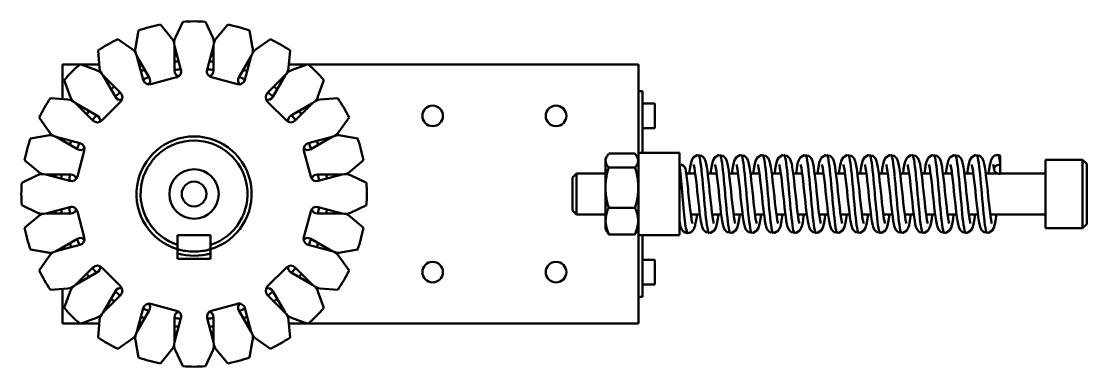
# Model space of a CAD drawing. Header units: millimetres. Extents: x 7841 to 11091, y 7078 to 9888.
# Drawn here: x 9051.1 to 9310, y 9798.3 to 9882.3 of the extents above; entities that cross this region are included whole.
import ezdxf

# ---------------------------------------------------------------- set-up
doc = ezdxf.new("R2010")
doc.units = ezdxf.units.MM
doc.layers.add('外形線', color=7, linetype='Continuous', lineweight=50)

msp = doc.modelspace()

# ---------------------------------------------------------------- linework, layer by layer
at = {"layer": '外形線'}
for p, q in [((9090.31, 9882.17), (9088.51, 9878.31)), ((9097.61, 9878.31), (9095.81, 9882.17)), ((9079.56, 9880.03), (9078.82, 9875.84)), ((9087.61, 9878.19), (9084.87, 9881.46)), ((9101.25, 9881.46), (9098.51, 9878.19)), ((9107.3, 9875.84), (9106.56, 9880.03)), ((9077.98, 9875.49), (9074.49, 9877.93)), ((9111.63, 9877.93), (9108.14, 9875.49)), ((9069.73, 9875.19), (9070.1, 9870.94)), ((9088.31, 9870.27), (9088.31, 9876.26)), ((9088.33, 9876.27), (9089.88, 9870.47)), ((9096.24, 9870.47), (9097.79, 9876.27)), ((9097.81, 9876.26), (9097.81, 9870.27)), ((9116.02, 9870.94), (9116.39, 9875.19)), ((9061.07, 9871.77), (9065.28, 9871.77)), ((9061.07, 9863.35), (9061.07, 9871.77)), ((9069.38, 9870.39), (9065.37, 9871.84)), ((9065.59, 9871.77), (9070.03, 9871.77)), ((9080.71, 9868.01), (9079.16, 9873.81)), ((9079.18, 9873.82), (9082.18, 9868.62)), ((9079.7, 9871.77), (9080.36, 9871.77)), ((9103.95, 9868.62), (9106.95, 9873.82)), ((9106.96, 9873.81), (9105.41, 9868.01)), ((9105.76, 9871.77), (9106.42, 9871.77)), ((9116.09, 9871.77), (9120.53, 9871.77)), ((9120.75, 9871.84), (9116.74, 9870.39)), ((9120.84, 9871.77), (9201.05, 9871.77)), ((9201.05, 9871.77), (9201.05, 9850.27)), ((9061.49, 9867.96), (9062.94, 9863.95)), ((9073.95, 9863.87), (9070.95, 9869.07)), ((9070.97, 9869.08), (9075.21, 9864.84)), ((9088.82, 9868.64), (9082.55, 9866.95)), ((9103.58, 9866.95), (9097.3, 9868.64)), ((9110.91, 9864.84), (9115.15, 9869.08)), ((9115.17, 9869.07), (9112.17, 9863.87)), ((9123.18, 9863.95), (9124.64, 9867.96)), ((9201.05, 9865.27), (9202.05, 9865.27)), ((9202.05, 9850.27), (9202.05, 9865.27)), ((9062.39, 9863.23), (9058.15, 9863.6)), ((9068.49, 9858.12), (9064.25, 9862.36)), ((9064.26, 9862.38), (9069.46, 9859.38)), ((9075.21, 9862.72), (9070.61, 9858.12)), ((9115.51, 9858.12), (9110.91, 9862.72)), ((9116.66, 9859.38), (9121.86, 9862.38)), ((9121.87, 9862.36), (9117.63, 9858.12)), ((9127.98, 9863.6), (9123.73, 9863.23)), ((9205.05, 9862.27), (9202.05, 9862.27)), ((9205.05, 9856.27), (9205.05, 9862.27)), ((9055.4, 9858.84), (9057.84, 9855.35)), ((9128.28, 9855.35), (9130.73, 9858.84)), ((9205.05, 9856.27), (9202.05, 9856.27)), ((9057.49, 9854.51), (9053.3, 9853.77)), ((9064.71, 9851.15), (9059.51, 9854.15)), ((9059.52, 9854.17), (9065.32, 9852.62)), ((9061.07, 9853.26), (9061.07, 9853.76)), ((9120.81, 9852.62), (9126.6, 9854.17)), ((9126.61, 9854.15), (9121.41, 9851.15)), ((9132.83, 9853.77), (9128.63, 9854.51)), ((9051.87, 9848.46), (9055.14, 9845.72)), ((9066.38, 9850.78), (9064.69, 9844.51)), ((9121.43, 9844.51), (9119.74, 9850.78)), ((9130.98, 9845.72), (9134.25, 9848.46)), ((9193.05, 9848.8), (9193.4, 9849.41)), ((9193.05, 9848.8), (9193.05, 9841.82)), ((9200.18, 9850.11), (9193.91, 9850.11)), ((9201.05, 9848.8), (9200.69, 9849.41)), ((9201.05, 9850.27), (9201.05, 9830.27)), ((9211.04, 9850.27), (9201.05, 9850.27)), ((9211.04, 9830.27), (9211.04, 9850.27)), ((9300.03, 9848.57), (9300.03, 9846.1)), ((9300.03, 9848.57), (9309.03, 9848.57)), ((9309.03, 9846.1), (9309.03, 9848.57)), ((9310.03, 9847.57), (9309.03, 9848.57)), ((9200.26, 9846.74), (9193.83, 9846.74)), ((9289.03, 9845.16), (9289.03, 9847.42)), ((9300.03, 9846.1), (9300.03, 9831.97)), ((9309.03, 9831.97), (9309.03, 9846.1)), ((9310.03, 9847.57), (9310.03, 9845.39)), ((9055.02, 9844.82), (9051.16, 9843.02)), ((9062.86, 9843.45), (9057.06, 9845)), ((9057.07, 9845.02), (9063.07, 9845.02)), ((9123.06, 9845.02), (9129.06, 9845.02)), ((9129.06, 9845), (9123.26, 9843.45)), ((9134.97, 9843.02), (9131.1, 9844.82)), ((9185.05, 9844.27), (9186.05, 9845.27)), ((9185.05, 9843.08), (9185.05, 9844.27)), ((9186.05, 9845.27), (9186.05, 9843.78)), ((9193.05, 9845.27), (9186.05, 9845.27)), ((9186.05, 9843.78), (9186.05, 9835.27)), ((9214.89, 9845.27), (9212.7, 9845.27)), ((9220.08, 9845.27), (9217.9, 9845.27)), ((9225.28, 9845.27), (9223.09, 9845.27)), ((9230.48, 9845.27), (9228.29, 9845.27)), ((9235.68, 9845.27), (9233.49, 9845.27)), ((9240.88, 9845.27), (9238.69, 9845.27)), ((9246.08, 9845.27), (9243.89, 9845.27)), ((9251.28, 9845.27), (9249.09, 9845.27)), ((9256.48, 9845.27), (9254.29, 9845.27)), ((9261.68, 9845.27), (9259.49, 9845.27)), ((9266.88, 9845.27), (9264.69, 9845.27)), ((9272.08, 9845.27), (9269.89, 9845.27)), ((9277.28, 9845.27), (9275.09, 9845.27)), ((9282.48, 9845.27), (9280.29, 9845.27)), ((9288.41, 9845.27), (9285.49, 9845.27)), ((9300.03, 9845.27), (9289.03, 9845.27)), ((9310.03, 9845.39), (9310.03, 9832.97)), ((9185.05, 9836.27), (9185.05, 9843.08)), ((9193.05, 9841.82), (9193.05, 9831.8)), ((9051.16, 9837.52), (9055.02, 9835.72)), ((9057.06, 9835.54), (9062.86, 9837.09)), ((9063.07, 9835.52), (9057.07, 9835.52)), ((9064.69, 9836.03), (9066.38, 9829.76)), ((9119.74, 9829.76), (9121.43, 9836.03)), ((9129.06, 9835.52), (9123.06, 9835.52)), ((9123.26, 9837.09), (9129.06, 9835.54)), ((9131.1, 9835.72), (9134.97, 9837.52)), ((9185.05, 9836.27), (9186.05, 9835.27)), ((9200.26, 9836.9), (9193.83, 9836.9)), ((9055.14, 9834.82), (9051.87, 9832.08)), ((9134.25, 9832.08), (9130.98, 9834.82)), ((9193.05, 9835.27), (9186.05, 9835.27)), ((9216, 9835.27), (9213.81, 9835.27)), ((9221.2, 9835.27), (9219.01, 9835.27)), ((9226.4, 9835.27), (9224.21, 9835.27)), ((9231.6, 9835.27), (9229.41, 9835.27)), ((9236.8, 9835.27), (9234.61, 9835.27)), ((9242, 9835.27), (9239.81, 9835.27)), ((9247.2, 9835.27), (9245.01, 9835.27)), ((9252.4, 9835.27), (9250.21, 9835.27)), ((9257.6, 9835.27), (9255.41, 9835.27)), ((9262.8, 9835.27), (9260.61, 9835.27)), ((9268, 9835.27), (9265.81, 9835.27)), ((9273.2, 9835.27), (9271.01, 9835.27)), ((9278.39, 9835.27), (9276.21, 9835.27)), ((9283.59, 9835.27), (9281.4, 9835.27)), ((9300.03, 9835.27), (9286.6, 9835.27)), ((9310.03, 9832.97), (9309.03, 9831.97)), ((9193.05, 9831.8), (9193.5, 9831.02)), ((9200.18, 9830.43), (9193.91, 9830.43)), ((9201.05, 9831.8), (9200.59, 9831.02)), ((9300.03, 9831.97), (9309.03, 9831.97)), ((9059.51, 9826.39), (9064.71, 9829.38)), ((9065.32, 9827.92), (9059.52, 9826.37)), ((9089.06, 9830.27), (9097.06, 9830.27)), ((9089.06, 9827.9), (9089.06, 9830.27)), ((9097.06, 9830.27), (9097.06, 9827.9)), ((9126.6, 9826.37), (9120.81, 9827.92)), ((9121.41, 9829.38), (9126.61, 9826.39)), ((9211.04, 9830.27), (9201.05, 9830.27)), ((9201.05, 9830.27), (9201.05, 9808.77)), ((9202.05, 9815.27), (9202.05, 9830.27)), ((9053.3, 9826.77), (9057.49, 9826.03)), ((9057.84, 9825.19), (9055.4, 9821.7)), ((9061.07, 9826.78), (9061.07, 9827.28)), ((9089.06, 9824.47), (9089.06, 9826.86)), ((9097.06, 9826.86), (9097.06, 9824.47)), ((9130.73, 9821.7), (9128.28, 9825.19)), ((9128.63, 9826.03), (9132.83, 9826.77)), ((9097.06, 9824.47), (9089.06, 9824.47)), ((9202.05, 9824.27), (9205.05, 9824.27)), ((9205.05, 9824.27), (9205.05, 9818.27)), ((9064.25, 9818.18), (9068.49, 9822.42)), ((9069.46, 9821.16), (9064.26, 9818.16)), ((9070.61, 9822.42), (9075.21, 9817.82)), ((9110.91, 9817.82), (9115.51, 9822.42)), ((9121.86, 9818.16), (9116.66, 9821.16)), ((9117.63, 9822.42), (9121.87, 9818.18)), ((9202.05, 9818.27), (9205.05, 9818.27)), ((9058.15, 9816.94), (9062.39, 9817.31)), ((9061.07, 9808.77), (9061.07, 9817.19)), ((9062.94, 9816.59), (9061.49, 9812.58)), ((9070.95, 9811.47), (9073.95, 9816.67)), ((9075.21, 9815.7), (9070.97, 9811.46)), ((9115.15, 9811.46), (9110.91, 9815.7)), ((9112.17, 9816.67), (9115.17, 9811.47)), ((9124.64, 9812.58), (9123.18, 9816.59)), ((9123.73, 9817.31), (9127.98, 9816.94)), ((9201.05, 9815.27), (9202.05, 9815.27)), ((9079.16, 9806.73), (9080.71, 9812.53)), ((9082.55, 9813.59), (9088.82, 9811.9)), ((9097.3, 9811.9), (9103.58, 9813.59)), ((9105.41, 9812.53), (9106.96, 9806.73)), ((9065.37, 9808.7), (9069.38, 9810.15)), ((9070.1, 9809.6), (9069.73, 9805.35)), ((9082.18, 9811.92), (9079.18, 9806.72)), ((9088.31, 9804.27), (9088.31, 9810.27)), ((9089.88, 9810.07), (9088.33, 9804.27)), ((9097.79, 9804.27), (9096.24, 9810.07)), ((9097.81, 9810.27), (9097.81, 9804.27)), ((9106.95, 9806.72), (9103.95, 9811.92)), ((9116.39, 9805.35), (9116.02, 9809.6)), ((9116.74, 9810.15), (9120.75, 9808.7)), ((9065.28, 9808.77), (9061.07, 9808.77)), ((9070.03, 9808.77), (9065.59, 9808.77)), ((9080.36, 9808.77), (9079.7, 9808.77)), ((9106.42, 9808.77), (9105.76, 9808.77)), ((9120.53, 9808.77), (9116.09, 9808.77)), ((9201.05, 9808.77), (9120.84, 9808.77)), ((9074.49, 9802.61), (9077.98, 9805.05)), ((9078.82, 9804.7), (9079.56, 9800.5)), ((9106.56, 9800.5), (9107.3, 9804.7)), ((9108.14, 9805.05), (9111.63, 9802.61)), ((9084.87, 9799.08), (9087.61, 9802.35)), ((9088.51, 9802.23), (9090.31, 9798.37)), ((9095.81, 9798.37), (9097.61, 9802.23)), ((9098.51, 9802.35), (9101.25, 9799.08))]:
    msp.add_line(p, q, dxfattribs=at)
for points in [[(9193.91, 9850.11), (9193.78, 9849.95), (9193.65, 9849.79), (9193.55, 9849.64), (9193.45, 9849.49), (9193.37, 9849.35), (9193.3, 9849.21), (9193.24, 9849.07), (9193.19, 9848.94), (9193.15, 9848.81), (9193.12, 9848.67), (9193.1, 9848.54), (9193.09, 9848.41), (9193.1, 9848.28), (9193.11, 9848.15), (9193.13, 9848.02), (9193.16, 9847.89), (9193.21, 9847.76), (9193.26, 9847.62), (9193.32, 9847.48), (9193.4, 9847.34), (9193.49, 9847.2), (9193.59, 9847.05), (9193.7, 9846.9), (9193.83, 9846.74)], [(9200.26, 9846.74), (9200.39, 9846.9), (9200.5, 9847.05), (9200.6, 9847.2), (9200.69, 9847.34), (9200.77, 9847.48), (9200.83, 9847.62), (9200.89, 9847.76), (9200.93, 9847.89), (9200.96, 9848.02), (9200.98, 9848.15), (9201, 9848.28), (9201, 9848.41), (9200.99, 9848.54), (9200.97, 9848.67), (9200.95, 9848.81), (9200.91, 9848.94), (9200.86, 9849.07), (9200.8, 9849.21), (9200.73, 9849.35), (9200.64, 9849.49), (9200.55, 9849.64), (9200.44, 9849.79), (9200.32, 9849.95), (9200.18, 9850.11)], [(9213.4, 9845.27), (9213.55, 9846.3), (9213.69, 9847.18), (9213.85, 9847.9), (9214.04, 9848.53), (9214.41, 9849.17), (9215.32, 9849.73), (9216.47, 9849.54), (9217.1, 9848.87), (9217.36, 9848.26), (9217.53, 9847.59), (9217.67, 9846.8), (9217.82, 9845.85), (9217.96, 9844.76), (9218.1, 9843.56), (9218.24, 9842.26), (9218.38, 9840.92), (9218.52, 9839.56), (9218.66, 9838.22), (9218.8, 9836.96), (9218.95, 9835.79), (9219.08, 9834.77), (9219.22, 9833.94), (9219.34, 9833.35), (9219.42, 9833.1)], [(9218.6, 9845.27), (9218.75, 9846.3), (9218.89, 9847.18), (9219.04, 9847.91), (9219.24, 9848.53), (9219.61, 9849.17), (9220.52, 9849.73), (9221.67, 9849.54), (9222.3, 9848.87), (9222.56, 9848.26), (9222.73, 9847.59), (9222.87, 9846.8), (9223.02, 9845.85), (9223.16, 9844.76), (9223.3, 9843.56), (9223.44, 9842.26), (9223.58, 9840.92), (9223.72, 9839.56), (9223.86, 9838.22), (9224, 9836.96), (9224.14, 9835.79), (9224.28, 9834.77), (9224.42, 9833.94), (9224.54, 9833.35), (9224.62, 9833.1)], [(9223.8, 9845.27), (9223.95, 9846.3), (9224.09, 9847.18), (9224.24, 9847.9), (9224.43, 9848.53), (9224.8, 9849.17), (9225.72, 9849.73), (9226.86, 9849.54), (9227.5, 9848.87), (9227.75, 9848.26), (9227.92, 9847.6), (9228.07, 9846.81), (9228.22, 9845.86), (9228.36, 9844.76), (9228.5, 9843.56), (9228.64, 9842.26), (9228.78, 9840.92), (9228.92, 9839.56), (9229.06, 9838.23), (9229.2, 9836.96), (9229.34, 9835.8), (9229.48, 9834.77), (9229.62, 9833.94), (9229.74, 9833.35), (9229.82, 9833.1)], [(9229, 9845.27), (9229.14, 9846.3), (9229.29, 9847.18), (9229.44, 9847.9), (9229.63, 9848.53), (9230, 9849.17), (9230.92, 9849.73), (9232.07, 9849.54), (9232.7, 9848.87), (9232.95, 9848.26), (9233.12, 9847.59), (9233.27, 9846.8), (9233.42, 9845.85), (9233.56, 9844.76), (9233.7, 9843.56), (9233.84, 9842.26), (9233.98, 9840.92), (9234.12, 9839.56), (9234.26, 9838.22), (9234.4, 9836.96), (9234.54, 9835.79), (9234.68, 9834.77), (9234.82, 9833.94), (9234.94, 9833.35), (9235.02, 9833.1)], [(9234.2, 9845.27), (9234.34, 9846.3), (9234.49, 9847.18), (9234.64, 9847.9), (9234.83, 9848.53), (9235.2, 9849.17), (9236.12, 9849.73), (9237.26, 9849.54), (9237.9, 9848.87), (9238.15, 9848.26), (9238.32, 9847.6), (9238.47, 9846.81), (9238.61, 9845.86), (9238.76, 9844.76), (9238.9, 9843.56), (9239.04, 9842.26), (9239.18, 9840.92), (9239.32, 9839.56), (9239.46, 9838.23), (9239.6, 9836.96), (9239.74, 9835.8), (9239.88, 9834.77), (9240.02, 9833.94), (9240.14, 9833.35), (9240.21, 9833.1)], [(9239.4, 9845.27), (9239.54, 9846.3), (9239.69, 9847.18), (9239.84, 9847.9), (9240.03, 9848.53), (9240.4, 9849.17), (9241.32, 9849.73), (9242.46, 9849.54), (9243.1, 9848.87), (9243.35, 9848.26), (9243.52, 9847.59), (9243.67, 9846.8), (9243.81, 9845.85), (9243.96, 9844.76), (9244.1, 9843.56), (9244.24, 9842.26), (9244.38, 9840.92), (9244.52, 9839.56), (9244.66, 9838.22), (9244.8, 9836.96), (9244.94, 9835.79), (9245.08, 9834.77), (9245.22, 9833.94), (9245.34, 9833.35), (9245.41, 9833.1)], [(9244.6, 9845.27), (9244.74, 9846.3), (9244.89, 9847.18), (9245.04, 9847.9), (9245.23, 9848.53), (9245.6, 9849.17), (9246.51, 9849.73), (9247.66, 9849.54), (9248.3, 9848.87), (9248.55, 9848.26), (9248.72, 9847.6), (9248.87, 9846.81), (9249.01, 9845.86), (9249.15, 9844.76), (9249.3, 9843.56), (9249.44, 9842.26), (9249.58, 9840.92), (9249.72, 9839.56), (9249.86, 9838.23), (9250, 9836.96), (9250.14, 9835.8), (9250.28, 9834.77), (9250.42, 9833.94), (9250.54, 9833.35), (9250.61, 9833.1)], [(9249.8, 9845.27), (9249.94, 9846.3), (9250.09, 9847.18), (9250.24, 9847.9), (9250.43, 9848.53), (9250.8, 9849.17), (9251.72, 9849.73), (9252.86, 9849.54), (9253.5, 9848.87), (9253.75, 9848.26), (9253.92, 9847.59), (9254.07, 9846.8), (9254.21, 9845.85), (9254.35, 9844.76), (9254.5, 9843.56), (9254.64, 9842.26), (9254.78, 9840.92), (9254.92, 9839.56), (9255.06, 9838.22), (9255.2, 9836.96), (9255.34, 9835.79), (9255.48, 9834.77), (9255.61, 9833.94), (9255.74, 9833.35), (9255.81, 9833.1)], [(9255, 9845.27), (9255.14, 9846.3), (9255.29, 9847.18), (9255.44, 9847.9), (9255.63, 9848.53), (9256, 9849.17), (9256.91, 9849.73), (9258.06, 9849.54), (9258.7, 9848.87), (9258.95, 9848.26), (9259.12, 9847.6), (9259.27, 9846.81), (9259.41, 9845.86), (9259.55, 9844.76), (9259.69, 9843.56), (9259.84, 9842.26), (9259.98, 9840.92), (9260.12, 9839.56), (9260.26, 9838.23), (9260.4, 9836.96), (9260.54, 9835.8), (9260.68, 9834.77), (9260.81, 9833.94), (9260.94, 9833.35), (9261.01, 9833.1)], [(9260.2, 9845.27), (9260.34, 9846.3), (9260.49, 9847.18), (9260.64, 9847.9), (9260.83, 9848.53), (9261.2, 9849.17), (9262.12, 9849.73), (9263.26, 9849.54), (9263.9, 9848.87), (9264.15, 9848.26), (9264.32, 9847.59), (9264.47, 9846.8), (9264.61, 9845.85), (9264.75, 9844.76), (9264.89, 9843.56), (9265.03, 9842.26), (9265.18, 9840.92), (9265.32, 9839.56), (9265.46, 9838.22), (9265.6, 9836.96), (9265.74, 9835.79), (9265.88, 9834.77), (9266.01, 9833.94), (9266.14, 9833.35), (9266.21, 9833.1)], [(9265.4, 9845.27), (9265.54, 9846.3), (9265.68, 9847.18), (9265.84, 9847.9), (9266.03, 9848.53), (9266.4, 9849.17), (9267.31, 9849.73), (9268.46, 9849.54), (9269.1, 9848.87), (9269.35, 9848.26), (9269.52, 9847.6), (9269.67, 9846.81), (9269.81, 9845.86), (9269.95, 9844.76), (9270.09, 9843.56), (9270.23, 9842.26), (9270.37, 9840.92), (9270.52, 9839.56), (9270.66, 9838.23), (9270.8, 9836.96), (9270.94, 9835.8), (9271.08, 9834.77), (9271.21, 9833.94), (9271.34, 9833.35), (9271.41, 9833.1)], [(9270.6, 9845.27), (9270.74, 9846.3), (9270.88, 9847.18), (9271.04, 9847.9), (9271.23, 9848.53), (9271.6, 9849.17), (9272.51, 9849.73), (9273.66, 9849.54), (9274.3, 9848.87), (9274.55, 9848.26), (9274.72, 9847.59), (9274.87, 9846.8), (9275.01, 9845.85), (9275.15, 9844.76), (9275.29, 9843.56), (9275.43, 9842.26), (9275.57, 9840.92), (9275.72, 9839.56), (9275.86, 9838.22), (9276, 9836.96), (9276.14, 9835.79), (9276.28, 9834.77), (9276.41, 9833.94), (9276.54, 9833.35), (9276.61, 9833.1)], [(9275.8, 9845.27), (9275.94, 9846.3), (9276.08, 9847.18), (9276.24, 9847.9), (9276.43, 9848.53), (9276.8, 9849.17), (9277.71, 9849.73), (9278.86, 9849.54), (9279.49, 9848.87), (9279.75, 9848.26), (9279.91, 9847.6), (9280.06, 9846.81), (9280.21, 9845.86), (9280.35, 9844.76), (9280.49, 9843.56), (9280.63, 9842.26), (9280.77, 9840.92), (9280.91, 9839.56), (9281.05, 9838.23), (9281.2, 9836.96), (9281.34, 9835.8), (9281.47, 9834.77), (9281.61, 9833.94), (9281.74, 9833.35), (9281.81, 9833.1)], [(9280.99, 9845.27), (9281.14, 9846.3), (9281.28, 9847.18), (9281.44, 9847.9), (9281.63, 9848.53), (9282, 9849.17), (9282.91, 9849.73), (9284.06, 9849.54), (9284.69, 9848.87), (9284.95, 9848.26), (9285.12, 9847.59), (9285.26, 9846.8), (9285.41, 9845.85), (9285.55, 9844.76), (9285.69, 9843.56), (9285.83, 9842.26), (9285.97, 9840.92), (9286.11, 9839.56), (9286.25, 9838.22), (9286.4, 9836.96), (9286.54, 9835.79), (9286.67, 9834.77), (9286.81, 9833.94), (9286.93, 9833.35), (9287.01, 9833.1)], [(9286.19, 9845.27), (9286.23, 9845.57), (9286.27, 9845.87), (9286.31, 9846.15), (9286.36, 9846.42), (9286.4, 9846.68), (9286.44, 9846.93), (9286.48, 9847.16), (9286.52, 9847.38), (9286.56, 9847.59), (9286.61, 9847.79), (9286.65, 9847.98), (9286.7, 9848.16), (9286.76, 9848.33), (9286.82, 9848.5), (9286.89, 9848.67), (9286.97, 9848.85), (9287.09, 9849.04), (9287.25, 9849.24), (9287.46, 9849.43), (9287.73, 9849.6), (9288.04, 9849.72), (9288.37, 9849.77), (9288.71, 9849.74), (9289.03, 9849.65)], [(9289.03, 9847.42), (9289.03, 9847.6), (9289.03, 9847.77), (9289.03, 9847.93), (9289.03, 9848.08), (9289.03, 9848.23), (9289.03, 9848.37), (9289.03, 9848.51), (9289.03, 9848.63), (9289.03, 9848.76), (9289.03, 9848.87), (9289.03, 9848.98), (9289.03, 9849.07), (9289.03, 9849.17), (9289.03, 9849.25), (9289.03, 9849.32), (9289.03, 9849.39), (9289.03, 9849.45), (9289.03, 9849.51), (9289.03, 9849.55), (9289.03, 9849.59), (9289.03, 9849.62), (9289.03, 9849.64), (9289.03, 9849.65), (9289.03, 9849.65)], [(9193.83, 9846.74), (9193.76, 9846.5), (9193.7, 9846.27), (9193.64, 9846.05), (9193.58, 9845.82), (9193.53, 9845.6), (9193.47, 9845.39), (9193.43, 9845.17), (9193.38, 9844.96), (9193.34, 9844.75), (9193.3, 9844.55), (9193.27, 9844.34), (9193.23, 9844.14), (9193.2, 9843.94), (9193.18, 9843.74), (9193.15, 9843.55), (9193.13, 9843.35), (9193.11, 9843.16), (9193.09, 9842.97), (9193.08, 9842.77), (9193.07, 9842.58), (9193.06, 9842.39), (9193.05, 9842.2), (9193.05, 9842.01), (9193.05, 9841.82)], [(9201.05, 9841.82), (9201.04, 9842.01), (9201.04, 9842.2), (9201.03, 9842.39), (9201.03, 9842.58), (9201.01, 9842.77), (9201, 9842.97), (9200.98, 9843.16), (9200.96, 9843.35), (9200.94, 9843.55), (9200.92, 9843.74), (9200.89, 9843.94), (9200.86, 9844.14), (9200.83, 9844.34), (9200.79, 9844.55), (9200.75, 9844.75), (9200.71, 9844.96), (9200.67, 9845.17), (9200.62, 9845.39), (9200.57, 9845.6), (9200.51, 9845.82), (9200.46, 9846.05), (9200.39, 9846.27), (9200.33, 9846.5), (9200.26, 9846.74)], [(9212.53, 9846.42), (9212.61, 9845.91), (9212.68, 9845.36), (9212.76, 9844.77), (9212.83, 9844.16), (9212.91, 9843.51), (9212.98, 9842.84), (9213.05, 9842.15), (9213.13, 9841.45), (9213.2, 9840.74), (9213.28, 9840.02), (9213.35, 9839.31), (9213.42, 9838.61), (9213.5, 9837.92), (9213.57, 9837.26), (9213.64, 9836.62), (9213.72, 9836.01), (9213.79, 9835.44), (9213.86, 9834.91), (9213.94, 9834.44), (9214.01, 9834.01), (9214.08, 9833.65), (9214.14, 9833.37), (9214.19, 9833.17), (9214.22, 9833.1)], [(9220.5, 9835.27), (9220.35, 9834.24), (9220.21, 9833.36), (9220.06, 9832.64), (9219.86, 9832.01), (9219.49, 9831.37), (9218.58, 9830.81), (9217.43, 9831), (9216.8, 9831.67), (9216.54, 9832.28), (9216.38, 9832.94), (9216.23, 9833.74), (9216.08, 9834.68), (9215.94, 9835.77), (9215.8, 9836.98), (9215.66, 9838.27), (9215.52, 9839.62), (9215.38, 9840.98), (9215.24, 9842.31), (9215.09, 9843.58), (9214.95, 9844.74), (9214.82, 9845.76), (9214.68, 9846.6), (9214.55, 9847.19), (9214.48, 9847.44)], [(9225.69, 9835.27), (9225.55, 9834.24), (9225.41, 9833.36), (9225.25, 9832.64), (9225.06, 9832.01), (9224.69, 9831.37), (9223.78, 9830.81), (9222.63, 9831), (9221.99, 9831.67), (9221.74, 9832.28), (9221.58, 9832.94), (9221.43, 9833.74), (9221.28, 9834.68), (9221.14, 9835.77), (9221, 9836.98), (9220.86, 9838.27), (9220.72, 9839.62), (9220.58, 9840.98), (9220.44, 9842.31), (9220.29, 9843.58), (9220.15, 9844.74), (9220.01, 9845.76), (9219.88, 9846.6), (9219.75, 9847.19), (9219.68, 9847.44)], [(9230.89, 9835.27), (9230.75, 9834.24), (9230.61, 9833.36), (9230.45, 9832.64), (9230.26, 9832.01), (9229.89, 9831.37), (9228.98, 9830.81), (9227.83, 9831), (9227.19, 9831.67), (9226.94, 9832.28), (9226.77, 9832.94), (9226.62, 9833.74), (9226.48, 9834.68), (9226.34, 9835.77), (9226.2, 9836.98), (9226.06, 9838.27), (9225.92, 9839.62), (9225.77, 9840.98), (9225.63, 9842.31), (9225.49, 9843.58), (9225.35, 9844.74), (9225.21, 9845.76), (9225.08, 9846.6), (9224.95, 9847.19), (9224.88, 9847.44)], [(9236.09, 9835.27), (9235.95, 9834.24), (9235.8, 9833.36), (9235.65, 9832.64), (9235.46, 9832.01), (9235.09, 9831.37), (9234.18, 9830.81), (9233.03, 9831), (9232.39, 9831.67), (9232.14, 9832.28), (9231.97, 9832.94), (9231.82, 9833.74), (9231.68, 9834.68), (9231.54, 9835.77), (9231.4, 9836.98), (9231.26, 9838.27), (9231.12, 9839.62), (9230.97, 9840.98), (9230.83, 9842.31), (9230.69, 9843.58), (9230.55, 9844.74), (9230.41, 9845.76), (9230.28, 9846.6), (9230.15, 9847.19), (9230.08, 9847.44)], [(9241.29, 9835.27), (9241.15, 9834.24), (9241, 9833.36), (9240.85, 9832.64), (9240.66, 9832.01), (9240.29, 9831.37), (9239.38, 9830.81), (9238.23, 9831), (9237.59, 9831.67), (9237.34, 9832.28), (9237.17, 9832.94), (9237.02, 9833.74), (9236.88, 9834.68), (9236.74, 9835.77), (9236.6, 9836.98), (9236.46, 9838.27), (9236.31, 9839.62), (9236.17, 9840.98), (9236.03, 9842.31), (9235.89, 9843.58), (9235.75, 9844.74), (9235.61, 9845.76), (9235.48, 9846.6), (9235.35, 9847.19), (9235.28, 9847.44)], [(9246.49, 9835.27), (9246.35, 9834.24), (9246.2, 9833.36), (9246.05, 9832.64), (9245.86, 9832.01), (9245.49, 9831.37), (9244.57, 9830.81), (9243.43, 9831), (9242.79, 9831.67), (9242.54, 9832.28), (9242.37, 9832.94), (9242.22, 9833.74), (9242.08, 9834.68), (9241.94, 9835.77), (9241.8, 9836.98), (9241.65, 9838.27), (9241.51, 9839.62), (9241.37, 9840.98), (9241.23, 9842.31), (9241.09, 9843.58), (9240.95, 9844.74), (9240.81, 9845.76), (9240.68, 9846.6), (9240.55, 9847.19), (9240.48, 9847.44)], [(9251.69, 9835.27), (9251.55, 9834.24), (9251.4, 9833.36), (9251.25, 9832.64), (9251.06, 9832.01), (9250.69, 9831.37), (9249.77, 9830.81), (9248.63, 9831), (9247.99, 9831.67), (9247.74, 9832.28), (9247.57, 9832.94), (9247.42, 9833.74), (9247.28, 9834.68), (9247.14, 9835.77), (9246.99, 9836.98), (9246.85, 9838.27), (9246.71, 9839.62), (9246.57, 9840.98), (9246.43, 9842.31), (9246.29, 9843.58), (9246.15, 9844.74), (9246.01, 9845.76), (9245.88, 9846.6), (9245.75, 9847.19), (9245.68, 9847.44)], [(9256.89, 9835.27), (9256.75, 9834.24), (9256.6, 9833.36), (9256.45, 9832.64), (9256.26, 9832.01), (9255.89, 9831.37), (9254.97, 9830.81), (9253.83, 9831), (9253.19, 9831.67), (9252.94, 9832.28), (9252.77, 9832.94), (9252.62, 9833.74), (9252.48, 9834.68), (9252.34, 9835.77), (9252.19, 9836.98), (9252.05, 9838.27), (9251.91, 9839.62), (9251.77, 9840.98), (9251.63, 9842.31), (9251.49, 9843.58), (9251.35, 9844.74), (9251.21, 9845.76), (9251.07, 9846.6), (9250.95, 9847.19), (9250.88, 9847.44)], [(9262.09, 9835.27), (9261.95, 9834.24), (9261.8, 9833.36), (9261.65, 9832.64), (9261.46, 9832.01), (9261.09, 9831.37), (9260.17, 9830.81), (9259.03, 9831), (9258.39, 9831.67), (9258.14, 9832.28), (9257.97, 9832.94), (9257.82, 9833.74), (9257.68, 9834.68), (9257.53, 9835.77), (9257.39, 9836.98), (9257.25, 9838.27), (9257.11, 9839.62), (9256.97, 9840.98), (9256.83, 9842.31), (9256.69, 9843.58), (9256.55, 9844.74), (9256.41, 9845.76), (9256.27, 9846.6), (9256.15, 9847.19), (9256.08, 9847.44)], [(9267.29, 9835.27), (9267.15, 9834.24), (9267, 9833.36), (9266.85, 9832.64), (9266.66, 9832.01), (9266.29, 9831.37), (9265.37, 9830.81), (9264.23, 9831), (9263.59, 9831.67), (9263.34, 9832.28), (9263.17, 9832.94), (9263.02, 9833.74), (9262.88, 9834.68), (9262.73, 9835.77), (9262.59, 9836.98), (9262.45, 9838.27), (9262.31, 9839.62), (9262.17, 9840.98), (9262.03, 9842.31), (9261.89, 9843.58), (9261.75, 9844.74), (9261.61, 9845.76), (9261.47, 9846.6), (9261.35, 9847.19), (9261.28, 9847.44)], [(9272.49, 9835.27), (9272.35, 9834.24), (9272.2, 9833.36), (9272.05, 9832.64), (9271.85, 9832.01), (9271.49, 9831.37), (9270.57, 9830.81), (9269.43, 9831), (9268.79, 9831.67), (9268.54, 9832.28), (9268.37, 9832.94), (9268.22, 9833.74), (9268.08, 9834.68), (9267.93, 9835.77), (9267.79, 9836.98), (9267.65, 9838.27), (9267.51, 9839.62), (9267.37, 9840.98), (9267.23, 9842.31), (9267.09, 9843.58), (9266.95, 9844.74), (9266.81, 9845.76), (9266.67, 9846.6), (9266.55, 9847.19), (9266.47, 9847.44)], [(9277.69, 9835.27), (9277.54, 9834.24), (9277.4, 9833.36), (9277.25, 9832.64), (9277.05, 9832.01), (9276.69, 9831.37), (9275.77, 9830.81), (9274.62, 9831), (9273.99, 9831.67), (9273.73, 9832.28), (9273.57, 9832.94), (9273.42, 9833.74), (9273.27, 9834.68), (9273.13, 9835.77), (9272.99, 9836.98), (9272.85, 9838.27), (9272.71, 9839.62), (9272.57, 9840.98), (9272.43, 9842.31), (9272.29, 9843.58), (9272.15, 9844.74), (9272.01, 9845.76), (9271.87, 9846.6), (9271.75, 9847.19), (9271.67, 9847.44)], [(9282.89, 9835.27), (9282.74, 9834.24), (9282.6, 9833.36), (9282.45, 9832.64), (9282.25, 9832.01), (9281.89, 9831.37), (9280.97, 9830.81), (9279.82, 9831), (9279.19, 9831.67), (9278.93, 9832.28), (9278.77, 9832.94), (9278.62, 9833.74), (9278.47, 9834.68), (9278.33, 9835.77), (9278.19, 9836.98), (9278.05, 9838.27), (9277.91, 9839.62), (9277.77, 9840.98), (9277.63, 9842.31), (9277.49, 9843.58), (9277.35, 9844.74), (9277.21, 9845.76), (9277.07, 9846.6), (9276.95, 9847.19), (9276.87, 9847.44)], [(9288.09, 9835.27), (9287.94, 9834.24), (9287.8, 9833.36), (9287.64, 9832.63), (9287.45, 9832.01), (9287.09, 9831.37), (9286.17, 9830.81), (9285.02, 9831), (9284.39, 9831.67), (9284.13, 9832.28), (9283.97, 9832.94), (9283.82, 9833.73), (9283.67, 9834.68), (9283.53, 9835.77), (9283.39, 9836.98), (9283.25, 9838.27), (9283.11, 9839.62), (9282.97, 9840.98), (9282.83, 9842.31), (9282.69, 9843.58), (9282.55, 9844.74), (9282.41, 9845.76), (9282.27, 9846.6), (9282.15, 9847.19), (9282.07, 9847.44)], [(9287.54, 9846.16), (9287.53, 9846.25), (9287.52, 9846.33), (9287.5, 9846.42), (9287.49, 9846.5), (9287.47, 9846.58), (9287.46, 9846.66), (9287.44, 9846.73), (9287.43, 9846.8), (9287.42, 9846.87), (9287.4, 9846.94), (9287.39, 9847), (9287.38, 9847.06), (9287.36, 9847.11), (9287.35, 9847.16), (9287.34, 9847.21), (9287.33, 9847.25), (9287.32, 9847.29), (9287.31, 9847.33), (9287.3, 9847.36), (9287.29, 9847.39), (9287.28, 9847.41), (9287.28, 9847.43), (9287.27, 9847.44), (9287.27, 9847.44)], [(9193.05, 9841.82), (9193.05, 9841.63), (9193.05, 9841.44), (9193.06, 9841.25), (9193.07, 9841.06), (9193.08, 9840.87), (9193.09, 9840.68), (9193.11, 9840.48), (9193.13, 9840.29), (9193.15, 9840.1), (9193.18, 9839.9), (9193.2, 9839.7), (9193.23, 9839.5), (9193.27, 9839.3), (9193.3, 9839.1), (9193.34, 9838.89), (9193.38, 9838.68), (9193.43, 9838.47), (9193.47, 9838.26), (9193.53, 9838.04), (9193.58, 9837.82), (9193.64, 9837.6), (9193.7, 9837.37), (9193.76, 9837.14), (9193.83, 9836.9)], [(9200.26, 9836.9), (9200.33, 9837.14), (9200.39, 9837.37), (9200.46, 9837.6), (9200.51, 9837.82), (9200.57, 9838.04), (9200.62, 9838.26), (9200.67, 9838.47), (9200.71, 9838.68), (9200.75, 9838.89), (9200.79, 9839.1), (9200.83, 9839.3), (9200.86, 9839.5), (9200.89, 9839.7), (9200.92, 9839.9), (9200.94, 9840.1), (9200.96, 9840.29), (9200.98, 9840.48), (9201, 9840.68), (9201.01, 9840.87), (9201.03, 9841.06), (9201.03, 9841.25), (9201.04, 9841.44), (9201.04, 9841.63), (9201.05, 9841.82)], [(9193.83, 9836.9), (9193.7, 9836.6), (9193.59, 9836.31), (9193.49, 9836.02), (9193.4, 9835.74), (9193.32, 9835.47), (9193.26, 9835.21), (9193.21, 9834.95), (9193.16, 9834.69), (9193.13, 9834.44), (9193.11, 9834.19), (9193.1, 9833.94), (9193.09, 9833.69), (9193.1, 9833.44), (9193.12, 9833.18), (9193.15, 9832.93), (9193.19, 9832.68), (9193.24, 9832.42), (9193.3, 9832.15), (9193.37, 9831.89), (9193.45, 9831.61), (9193.55, 9831.33), (9193.65, 9831.04), (9193.78, 9830.74), (9193.91, 9830.43)], [(9200.18, 9830.43), (9200.32, 9830.74), (9200.44, 9831.04), (9200.55, 9831.33), (9200.64, 9831.61), (9200.73, 9831.89), (9200.8, 9832.15), (9200.86, 9832.42), (9200.91, 9832.68), (9200.95, 9832.93), (9200.97, 9833.18), (9200.99, 9833.44), (9201, 9833.69), (9201, 9833.94), (9200.98, 9834.19), (9200.96, 9834.44), (9200.93, 9834.69), (9200.89, 9834.95), (9200.83, 9835.21), (9200.77, 9835.47), (9200.69, 9835.74), (9200.6, 9836.02), (9200.5, 9836.31), (9200.39, 9836.6), (9200.26, 9836.9)], [(9215.3, 9835.27), (9215.23, 9834.79), (9215.17, 9834.33), (9215.1, 9833.91), (9215.04, 9833.51), (9214.97, 9833.16), (9214.9, 9832.83), (9214.83, 9832.52), (9214.74, 9832.24), (9214.64, 9831.96), (9214.51, 9831.68), (9214.3, 9831.38), (9213.97, 9831.06), (9213.5, 9830.84), (9212.96, 9830.77), (9212.44, 9830.9), (9212.01, 9831.16), (9211.72, 9831.48), (9211.54, 9831.77), (9211.42, 9832.05), (9211.33, 9832.33), (9211.25, 9832.61), (9211.18, 9832.92), (9211.11, 9833.26), (9211.04, 9833.63)], [(9193.91, 9830.43), (9193.89, 9830.46), (9193.87, 9830.48), (9193.85, 9830.51), (9193.83, 9830.54), (9193.81, 9830.56), (9193.79, 9830.59), (9193.77, 9830.61), (9193.75, 9830.64), (9193.73, 9830.66), (9193.72, 9830.68), (9193.7, 9830.71), (9193.68, 9830.73), (9193.66, 9830.76), (9193.65, 9830.78), (9193.63, 9830.81), (9193.62, 9830.83), (9193.6, 9830.85), (9193.58, 9830.88), (9193.57, 9830.9), (9193.55, 9830.92), (9193.54, 9830.95), (9193.53, 9830.97), (9193.51, 9830.99), (9193.5, 9831.02)], [(9200.59, 9831.02), (9200.58, 9830.99), (9200.57, 9830.97), (9200.55, 9830.95), (9200.54, 9830.92), (9200.52, 9830.9), (9200.51, 9830.88), (9200.49, 9830.85), (9200.48, 9830.83), (9200.46, 9830.81), (9200.45, 9830.78), (9200.43, 9830.76), (9200.41, 9830.73), (9200.39, 9830.71), (9200.38, 9830.68), (9200.36, 9830.66), (9200.34, 9830.64), (9200.32, 9830.61), (9200.3, 9830.59), (9200.28, 9830.56), (9200.26, 9830.54), (9200.24, 9830.51), (9200.22, 9830.48), (9200.2, 9830.46), (9200.18, 9830.43)], [(9089.06, 9826.86), (9089.06, 9826.9), (9089.06, 9826.94), (9089.06, 9826.99), (9089.06, 9827.03), (9089.06, 9827.08), (9089.06, 9827.12), (9089.06, 9827.17), (9089.06, 9827.21), (9089.06, 9827.25), (9089.06, 9827.3), (9089.06, 9827.34), (9089.06, 9827.39), (9089.06, 9827.43), (9089.06, 9827.47), (9089.06, 9827.52), (9089.06, 9827.56), (9089.06, 9827.6), (9089.06, 9827.65), (9089.06, 9827.69), (9089.06, 9827.73), (9089.06, 9827.77), (9089.06, 9827.82), (9089.06, 9827.86), (9089.06, 9827.9)], [(9097.06, 9827.9), (9097.06, 9827.86), (9097.06, 9827.82), (9097.06, 9827.77), (9097.06, 9827.73), (9097.06, 9827.69), (9097.06, 9827.65), (9097.06, 9827.6), (9097.06, 9827.56), (9097.06, 9827.52), (9097.06, 9827.47), (9097.06, 9827.43), (9097.06, 9827.39), (9097.06, 9827.34), (9097.06, 9827.3), (9097.06, 9827.25), (9097.06, 9827.21), (9097.06, 9827.17), (9097.06, 9827.12), (9097.06, 9827.08), (9097.06, 9827.03), (9097.06, 9826.99), (9097.06, 9826.94), (9097.06, 9826.9), (9097.06, 9826.86)], [(9089.06, 9826.86), (9089.1, 9826.84), (9089.2, 9826.82), (9089.37, 9826.77), (9089.6, 9826.71), (9089.9, 9826.63), (9090.23, 9826.56), (9090.62, 9826.49), (9091.05, 9826.42), (9091.53, 9826.36), (9092.03, 9826.31), (9092.55, 9826.28), (9093.06, 9826.27), (9093.57, 9826.28), (9094.09, 9826.31), (9094.6, 9826.36), (9095.07, 9826.42), (9095.51, 9826.49), (9095.89, 9826.56), (9096.23, 9826.63), (9096.52, 9826.71), (9096.75, 9826.77), (9096.92, 9826.82), (9097.03, 9826.84), (9097.06, 9826.86)]]:
    msp.add_lwpolyline(points, dxfattribs=at)
for points in [[(9218.25, 9830.77), (9218.14, 9830.85), (9218.03, 9831.1), (9217.92, 9831.5), (9217.82, 9832.04), (9217.71, 9832.73), (9217.6, 9833.56), (9217.49, 9834.49), (9217.38, 9835.52), (9217.27, 9836.63), (9217.17, 9837.81), (9217.06, 9839.03), (9216.95, 9840.27), (9216.84, 9841.51), (9216.73, 9842.73), (9216.62, 9843.9), (9216.52, 9845.02), (9216.41, 9846.05), (9216.3, 9846.98), (9216.19, 9847.8), (9216.08, 9848.49), (9215.97, 9849.04), (9215.87, 9849.44), (9215.76, 9849.68), (9215.65, 9849.77)], [(9223.45, 9830.77), (9223.34, 9830.85), (9223.23, 9831.1), (9223.12, 9831.5), (9223.02, 9832.05), (9222.91, 9832.73), (9222.8, 9833.55), (9222.69, 9834.49), (9222.58, 9835.52), (9222.47, 9836.64), (9222.37, 9837.81), (9222.26, 9839.03), (9222.15, 9840.27), (9222.04, 9841.51), (9221.93, 9842.73), (9221.82, 9843.9), (9221.72, 9845.02), (9221.61, 9846.05), (9221.5, 9846.99), (9221.39, 9847.8), (9221.28, 9848.49), (9221.17, 9849.04), (9221.07, 9849.44), (9220.96, 9849.69), (9220.85, 9849.77)], [(9228.65, 9830.77), (9228.54, 9830.85), (9228.43, 9831.1), (9228.32, 9831.49), (9228.21, 9832.05), (9228.11, 9832.74), (9228, 9833.55), (9227.89, 9834.49), (9227.78, 9835.52), (9227.67, 9836.64), (9227.56, 9837.81), (9227.46, 9839.03), (9227.35, 9840.27), (9227.24, 9841.51), (9227.13, 9842.73), (9227.02, 9843.9), (9226.91, 9845.02), (9226.81, 9846.05), (9226.7, 9846.98), (9226.59, 9847.8), (9226.48, 9848.49), (9226.37, 9849.04), (9226.26, 9849.44), (9226.16, 9849.69), (9226.05, 9849.77)], [(9233.85, 9830.77), (9233.74, 9830.85), (9233.63, 9831.1), (9233.52, 9831.5), (9233.41, 9832.04), (9233.31, 9832.74), (9233.2, 9833.56), (9233.09, 9834.49), (9232.98, 9835.52), (9232.87, 9836.63), (9232.76, 9837.81), (9232.66, 9839.03), (9232.55, 9840.27), (9232.44, 9841.51), (9232.33, 9842.73), (9232.22, 9843.9), (9232.11, 9845.02), (9232.01, 9846.05), (9231.9, 9846.98), (9231.79, 9847.8), (9231.68, 9848.49), (9231.57, 9849.04), (9231.46, 9849.44), (9231.36, 9849.68), (9231.25, 9849.77)], [(9239.05, 9830.77), (9238.94, 9830.85), (9238.83, 9831.1), (9238.72, 9831.5), (9238.61, 9832.05), (9238.5, 9832.73), (9238.4, 9833.55), (9238.29, 9834.49), (9238.18, 9835.52), (9238.07, 9836.64), (9237.96, 9837.81), (9237.86, 9839.03), (9237.75, 9840.27), (9237.64, 9841.51), (9237.53, 9842.73), (9237.42, 9843.9), (9237.31, 9845.02), (9237.21, 9846.05), (9237.1, 9846.99), (9236.99, 9847.8), (9236.88, 9848.49), (9236.77, 9849.04), (9236.66, 9849.44), (9236.56, 9849.69), (9236.45, 9849.77)], [(9244.25, 9830.77), (9244.14, 9830.85), (9244.03, 9831.1), (9243.92, 9831.5), (9243.81, 9832.05), (9243.7, 9832.74), (9243.6, 9833.55), (9243.49, 9834.49), (9243.38, 9835.52), (9243.27, 9836.64), (9243.16, 9837.81), (9243.05, 9839.03), (9242.95, 9840.27), (9242.84, 9841.51), (9242.73, 9842.73), (9242.62, 9843.9), (9242.51, 9845.02), (9242.4, 9846.05), (9242.3, 9846.98), (9242.19, 9847.81), (9242.08, 9848.49), (9241.97, 9849.04), (9241.86, 9849.44), (9241.75, 9849.69), (9241.65, 9849.77)], [(9249.45, 9830.77), (9249.34, 9830.85), (9249.23, 9831.1), (9249.12, 9831.5), (9249.01, 9832.04), (9248.9, 9832.74), (9248.8, 9833.56), (9248.69, 9834.49), (9248.58, 9835.52), (9248.47, 9836.63), (9248.36, 9837.81), (9248.25, 9839.03), (9248.15, 9840.27), (9248.04, 9841.51), (9247.93, 9842.73), (9247.82, 9843.9), (9247.71, 9845.02), (9247.6, 9846.05), (9247.5, 9846.98), (9247.39, 9847.8), (9247.28, 9848.5), (9247.17, 9849.04), (9247.06, 9849.44), (9246.95, 9849.68), (9246.85, 9849.77)], [(9254.64, 9830.77), (9254.54, 9830.85), (9254.43, 9831.1), (9254.32, 9831.5), (9254.21, 9832.05), (9254.1, 9832.73), (9253.99, 9833.55), (9253.89, 9834.49), (9253.78, 9835.52), (9253.67, 9836.63), (9253.56, 9837.81), (9253.45, 9839.03), (9253.34, 9840.27), (9253.24, 9841.51), (9253.13, 9842.73), (9253.02, 9843.9), (9252.91, 9845.02), (9252.8, 9846.05), (9252.69, 9846.99), (9252.59, 9847.8), (9252.48, 9848.49), (9252.37, 9849.04), (9252.26, 9849.44), (9252.15, 9849.69), (9252.04, 9849.77)], [(9259.84, 9830.77), (9259.74, 9830.85), (9259.63, 9831.1), (9259.52, 9831.5), (9259.41, 9832.05), (9259.3, 9832.74), (9259.19, 9833.55), (9259.09, 9834.49), (9258.98, 9835.52), (9258.87, 9836.64), (9258.76, 9837.81), (9258.65, 9839.03), (9258.54, 9840.27), (9258.44, 9841.51), (9258.33, 9842.73), (9258.22, 9843.9), (9258.11, 9845.02), (9258, 9846.05), (9257.89, 9846.99), (9257.79, 9847.81), (9257.68, 9848.49), (9257.57, 9849.04), (9257.46, 9849.44), (9257.35, 9849.69), (9257.24, 9849.77)], [(9265.04, 9830.77), (9264.93, 9830.86), (9264.83, 9831.1), (9264.72, 9831.49), (9264.61, 9832.04), (9264.5, 9832.74), (9264.39, 9833.56), (9264.28, 9834.49), (9264.18, 9835.52), (9264.07, 9836.64), (9263.96, 9837.81), (9263.85, 9839.03), (9263.74, 9840.27), (9263.63, 9841.51), (9263.53, 9842.73), (9263.42, 9843.9), (9263.31, 9845.02), (9263.2, 9846.05), (9263.09, 9846.98), (9262.98, 9847.8), (9262.88, 9848.5), (9262.77, 9849.04), (9262.66, 9849.44), (9262.55, 9849.68), (9262.44, 9849.77)], [(9270.24, 9830.77), (9270.13, 9830.85), (9270.03, 9831.1), (9269.92, 9831.5), (9269.81, 9832.04), (9269.7, 9832.73), (9269.59, 9833.55), (9269.48, 9834.49), (9269.38, 9835.52), (9269.27, 9836.63), (9269.16, 9837.81), (9269.05, 9839.03), (9268.94, 9840.27), (9268.83, 9841.51), (9268.73, 9842.73), (9268.62, 9843.9), (9268.51, 9845.02), (9268.4, 9846.05), (9268.29, 9846.99), (9268.18, 9847.8), (9268.08, 9848.49), (9267.97, 9849.04), (9267.86, 9849.44), (9267.75, 9849.68), (9267.64, 9849.77)], [(9275.44, 9830.77), (9275.33, 9830.85), (9275.22, 9831.1), (9275.12, 9831.5), (9275.01, 9832.05), (9274.9, 9832.74), (9274.79, 9833.55), (9274.68, 9834.49), (9274.57, 9835.52), (9274.47, 9836.64), (9274.36, 9837.81), (9274.25, 9839.03), (9274.14, 9840.27), (9274.03, 9841.51), (9273.93, 9842.73), (9273.82, 9843.9), (9273.71, 9845.02), (9273.6, 9846.05), (9273.49, 9846.99), (9273.38, 9847.8), (9273.28, 9848.49), (9273.17, 9849.04), (9273.06, 9849.44), (9272.95, 9849.69), (9272.84, 9849.77)], [(9280.64, 9830.77), (9280.53, 9830.86), (9280.42, 9831.1), (9280.32, 9831.49), (9280.21, 9832.04), (9280.1, 9832.74), (9279.99, 9833.56), (9279.88, 9834.49), (9279.77, 9835.52), (9279.67, 9836.64), (9279.56, 9837.81), (9279.45, 9839.03), (9279.34, 9840.27), (9279.23, 9841.51), (9279.12, 9842.73), (9279.02, 9843.9), (9278.91, 9845.02), (9278.8, 9846.05), (9278.69, 9846.98), (9278.58, 9847.8), (9278.47, 9848.5), (9278.37, 9849.04), (9278.26, 9849.44), (9278.15, 9849.68), (9278.04, 9849.77)], [(9285.84, 9830.77), (9285.73, 9830.85), (9285.62, 9831.1), (9285.52, 9831.5), (9285.41, 9832.04), (9285.3, 9832.73), (9285.19, 9833.55), (9285.08, 9834.49), (9284.97, 9835.52), (9284.87, 9836.63), (9284.76, 9837.81), (9284.65, 9839.03), (9284.54, 9840.27), (9284.43, 9841.51), (9284.32, 9842.73), (9284.22, 9843.9), (9284.11, 9845.02), (9284, 9846.05), (9283.89, 9846.98), (9283.78, 9847.8), (9283.67, 9848.49), (9283.57, 9849.04), (9283.46, 9849.44), (9283.35, 9849.68), (9283.24, 9849.77)], [(9289.03, 9847.42), (9289.01, 9847.61), (9288.98, 9847.78), (9288.96, 9847.95), (9288.93, 9848.12), (9288.91, 9848.27), (9288.89, 9848.42), (9288.86, 9848.56), (9288.84, 9848.7), (9288.81, 9848.83), (9288.79, 9848.95), (9288.76, 9849.06), (9288.74, 9849.16), (9288.71, 9849.26), (9288.69, 9849.35), (9288.66, 9849.43), (9288.64, 9849.5), (9288.61, 9849.56), (9288.59, 9849.62), (9288.56, 9849.66), (9288.54, 9849.7), (9288.51, 9849.73), (9288.49, 9849.75), (9288.46, 9849.76), (9288.44, 9849.77)], [(9213.05, 9830.77), (9212.97, 9830.82), (9212.88, 9830.97), (9212.8, 9831.2), (9212.72, 9831.54), (9212.63, 9831.96), (9212.55, 9832.46), (9212.47, 9833.05), (9212.38, 9833.71), (9212.3, 9834.43), (9212.21, 9835.22), (9212.13, 9836.05), (9212.05, 9836.93), (9211.96, 9837.85), (9211.88, 9838.79), (9211.8, 9839.74), (9211.71, 9840.7), (9211.63, 9841.65), (9211.55, 9842.59), (9211.46, 9843.51), (9211.38, 9844.39), (9211.3, 9845.23), (9211.21, 9846.02), (9211.13, 9846.76), (9211.04, 9847.42)]]:
    msp.add_lwpolyline(points, dxfattribs=at).dxf.unprotected_set("ltscale", 0)
for centre, radius in [((9151.05, 9859.27), 2.5), ((9181.05, 9859.27), 2.5), ((9093.06, 9840.27), 6), ((9093.06, 9840.27), 3), ((9151.05, 9821.27), 2.5), ((9181.05, 9821.27), 2.5)]:
    msp.add_circle(centre, radius, dxfattribs=at)
for centre, radius, start, end in [((9093.06, 9840.27), 41.99, 86.2469, 93.7531), ((9093.06, 9840.27), 41.99, 101.2469, 108.7531), ((9093.06, 9840.27), 41.99, 71.2469, 78.7531), ((9093.06, 9840.27), 41.99, 116.2469, 123.7531), ((9085.31, 9876.26), 3, 13.2787, 40), ((9091.23, 9877.04), 3, 155, 195), ((9094.89, 9877.04), 3, 345, 25), ((9100.81, 9876.26), 3, 140, 166.7212), ((9093.06, 9840.27), 41.99, 56.2469, 63.7531), ((9076.26, 9873.03), 3, 15, 55), ((9081.77, 9875.32), 3, 170, 196.7212), ((9085.31, 9876.26), 3, 0, 1.7213), ((9100.81, 9876.26), 3, 178.2788, 180), ((9109.86, 9873.03), 3, 125, 165), ((9104.35, 9875.32), 3, 343.2787, 10), ((9093.06, 9840.27), 41.99, 131.2469, 138.7531), ((9081.77, 9875.32), 3, 208.2788, 210), ((9093.06, 9840.27), 34, 111.9692, 112.1088), ((9093.06, 9840.27), 34, 96.9692, 98.0308), ((9093.06, 9840.27), 32.5, 96.5959, 98.4041), ((9093.06, 9840.27), 32.5, 81.5959, 83.4041), ((9093.06, 9840.27), 34, 81.9692, 83.0308), ((9093.06, 9840.27), 34, 67.8912, 68.0308), ((9104.35, 9875.32), 3, 330, 331.7213), ((9093.06, 9840.27), 41.99, 41.2469, 48.7531), ((9068.35, 9867.57), 3, 43.2787, 70), ((9073.09, 9871.2), 3, 185, 225), ((9068.35, 9867.57), 3, 30, 31.7213), ((9093.06, 9840.27), 32.5, 111.5959, 113.4041), ((9093.06, 9840.27), 30.5, 96.0404, 98.9596), ((9089.81, 9870.27), 1.5, 180, 249.9583), ((9088.44, 9870.08), 1.5, 285, 15), ((9097.69, 9870.08), 1.5, 165, 255), ((9093.06, 9840.27), 30.5, 81.0404, 83.9596), ((9096.31, 9870.27), 1.5, 290.0417, 0), ((9093.06, 9840.27), 32.5, 66.5959, 68.4041), ((9113.03, 9871.2), 3, 315, 355), ((9117.77, 9867.57), 3, 148.2788, 150), ((9117.77, 9867.57), 3, 110, 136.7212), ((9093.06, 9840.27), 30.5, 111.0404, 113.9596), ((9082.16, 9868.4), 1.5, 195, 285), ((9080.88, 9867.87), 1.5, 320.0417, 30), ((9103.96, 9868.4), 1.5, 255, 345), ((9105.24, 9867.87), 1.5, 150, 219.9583), ((9093.06, 9840.27), 30.5, 66.0404, 68.9596), ((9065.76, 9864.98), 3, 200, 226.7212), ((9093.06, 9840.27), 32.5, 126.5959, 128.4041), ((9093.06, 9840.27), 30.5, 126.0404, 128.9596), ((9074.15, 9863.78), 1.5, 315, 45), ((9111.97, 9863.78), 1.5, 135, 225), ((9093.06, 9840.27), 30.5, 51.0404, 53.9596), ((9093.06, 9840.27), 32.5, 51.5959, 53.4041), ((9120.36, 9864.98), 3, 313.2787, 340), ((9093.06, 9840.27), 41.99, 146.2469, 153.7531), ((9062.13, 9860.24), 3, 45, 85), ((9065.76, 9864.98), 3, 238.2788, 240), ((9075.25, 9864.62), 1.5, 210, 279.9583), ((9110.87, 9864.62), 1.5, 260.0417, 330), ((9120.36, 9864.98), 3, 300, 301.7213), ((9123.99, 9860.24), 3, 95, 135), ((9093.06, 9840.27), 41.99, 26.2469, 33.7531), ((9093.06, 9840.27), 32.5, 141.5959, 143.4041), ((9093.06, 9840.27), 30.5, 141.0404, 143.9596), ((9068.71, 9858.08), 1.5, 350.0417, 60), ((9117.41, 9858.08), 1.5, 120, 189.9583), ((9093.06, 9840.27), 30.5, 36.0404, 38.9596), ((9093.06, 9840.27), 32.5, 36.5959, 38.4041), ((9069.55, 9859.18), 1.5, 225, 315), ((9116.57, 9859.18), 1.5, 225, 315), ((9093.06, 9840.27), 41.99, 161.2469, 168.7531), ((9058.01, 9851.56), 3, 73.2787, 100), ((9060.3, 9857.07), 3, 215, 255), ((9058.01, 9851.56), 3, 60, 61.7213), ((9093.06, 9840.27), 14, 286.6015, 253.3985), ((9125.82, 9857.07), 3, 285, 325), ((9128.11, 9851.56), 3, 118.2788, 120), ((9128.11, 9851.56), 3, 80, 106.7212), ((9093.06, 9840.27), 41.99, 11.2469, 18.7531), ((9093.06, 9840.27), 32.5, 156.5959, 158.4041), ((9093.06, 9840.27), 30.5, 156.0404, 158.9596), ((9065.46, 9852.45), 1.5, 240, 309.9583), ((9064.93, 9851.17), 1.5, 345, 75), ((9093.06, 9840.27), 13, 287.9202, 252.0798), ((9121.19, 9851.17), 1.5, 105, 195), ((9120.66, 9852.45), 1.5, 230.0417, 300), ((9093.06, 9840.27), 30.5, 21.0404, 23.9596), ((9093.06, 9840.27), 32.5, 21.5959, 23.4041), ((9056.29, 9842.1), 3, 75, 115), ((9057.07, 9848.02), 3, 230, 256.7212), ((9057.07, 9848.02), 3, 268.2788, 270), ((9093.06, 9840.27), 34, 171.9692, 173.0308), ((9093.06, 9840.27), 32.5, 171.5959, 173.4041), ((9093.06, 9840.27), 30.5, 171.0404, 173.9596), ((9063.25, 9844.89), 1.5, 255, 345), ((9063.07, 9843.52), 1.5, 20.0417, 90), ((9122.88, 9844.89), 1.5, 195, 285), ((9123.06, 9843.52), 1.5, 90, 159.9583), ((9093.06, 9840.27), 30.5, 6.0404, 8.9596), ((9093.06, 9840.27), 32.5, 6.5959, 8.4041), ((9129.83, 9842.1), 3, 65, 105), ((9129.06, 9848.02), 3, 270, 271.7213), ((9129.06, 9848.02), 3, 283.2787, 310), ((9093.06, 9840.27), 41.99, 176.2469, 183.7531), ((9093.06, 9840.27), 41.99, 356.2469, 3.7531), ((9056.29, 9838.44), 3, 245, 285), ((9057.07, 9832.52), 3, 90, 91.7213), ((9093.06, 9840.27), 34, 186.9692, 188.0308), ((9093.06, 9840.27), 32.5, 186.5959, 188.4041), ((9093.06, 9840.27), 30.5, 186.0404, 188.9596), ((9063.25, 9835.65), 1.5, 15, 105), ((9063.07, 9837.02), 1.5, 270, 339.9583), ((9122.88, 9835.65), 1.5, 75, 165), ((9123.06, 9837.02), 1.5, 200.0417, 270), ((9093.06, 9840.27), 30.5, 351.0404, 353.9596), ((9093.06, 9840.27), 32.5, 351.5959, 353.4041), ((9129.83, 9838.44), 3, 255, 295), ((9129.06, 9832.52), 3, 88.2788, 90), ((9057.07, 9832.52), 3, 103.2787, 130), ((9129.06, 9832.52), 3, 50, 76.7212), ((9093.06, 9840.27), 41.99, 191.2469, 198.7531), ((9093.06, 9840.27), 41.99, 341.2469, 348.7531), ((9093.06, 9840.27), 32.5, 201.5959, 203.4041), ((9093.06, 9840.27), 30.5, 201.0404, 203.9596), ((9065.46, 9828.09), 1.5, 50.0417, 120), ((9064.93, 9829.37), 1.5, 285, 15), ((9121.19, 9829.37), 1.5, 165, 255), ((9120.66, 9828.09), 1.5, 60, 129.9583), ((9093.06, 9840.27), 30.5, 336.0404, 338.9596), ((9093.06, 9840.27), 32.5, 336.5959, 338.4041), ((9058.01, 9828.98), 3, 260, 286.7212), ((9060.3, 9823.47), 3, 105, 145), ((9058.01, 9828.98), 3, 298.2788, 300), ((9093.06, 9840.27), 15, 254.534, 285.466), ((9125.82, 9823.47), 3, 35, 75), ((9128.11, 9828.98), 3, 240, 241.7213), ((9128.11, 9828.98), 3, 253.2787, 280), ((9069.55, 9821.36), 1.5, 45, 135), ((9068.71, 9822.46), 1.5, 300, 9.9583), ((9116.57, 9821.36), 1.5, 45, 135), ((9117.41, 9822.46), 1.5, 170.0417, 240), ((9093.06, 9840.27), 41.99, 206.2469, 213.7531), ((9093.06, 9840.27), 32.5, 216.5959, 218.4041), ((9093.06, 9840.27), 30.5, 216.0404, 218.9596), ((9093.06, 9840.27), 30.5, 321.0404, 323.9596), ((9093.06, 9840.27), 32.5, 321.5959, 323.4041), ((9093.06, 9840.27), 41.99, 326.2469, 333.7531), ((9062.13, 9820.3), 3, 275, 315), ((9065.76, 9815.56), 3, 133.2787, 160), ((9065.76, 9815.56), 3, 120, 121.7213), ((9075.25, 9815.92), 1.5, 80.0417, 150), ((9074.15, 9816.76), 1.5, 315, 45), ((9111.97, 9816.76), 1.5, 135, 225), ((9110.87, 9815.92), 1.5, 30, 99.9583), ((9120.36, 9815.56), 3, 58.2788, 60), ((9123.99, 9820.3), 3, 225, 265), ((9120.36, 9815.56), 3, 20, 46.7212), ((9093.06, 9840.27), 32.5, 231.5959, 233.4041), ((9093.06, 9840.27), 30.5, 231.0404, 233.9596), ((9093.06, 9840.27), 30.5, 306.0404, 308.9596), ((9093.06, 9840.27), 32.5, 306.5959, 308.4041), ((9093.06, 9840.27), 41.99, 221.2469, 228.7531), ((9093.06, 9840.27), 30.5, 246.0404, 248.9596), ((9082.16, 9812.14), 1.5, 75, 165), ((9080.88, 9812.67), 1.5, 330, 39.9583), ((9103.96, 9812.14), 1.5, 15, 105), ((9105.24, 9812.67), 1.5, 140.0417, 210), ((9093.06, 9840.27), 30.5, 291.0404, 293.9596), ((9093.06, 9840.27), 41.99, 311.2469, 318.7531), ((9068.35, 9812.97), 3, 290, 316.7212), ((9073.09, 9809.34), 3, 135, 175), ((9068.35, 9812.97), 3, 328.2788, 330), ((9093.06, 9840.27), 32.5, 246.5959, 248.4041), ((9089.81, 9810.27), 1.5, 110.0417, 180), ((9093.06, 9840.27), 30.5, 261.0404, 263.9596), ((9088.44, 9810.45), 1.5, 345, 75), ((9097.69, 9810.45), 1.5, 105, 195), ((9093.06, 9840.27), 30.5, 276.0404, 278.9596), ((9096.31, 9810.27), 1.5, 0, 69.9583), ((9093.06, 9840.27), 32.5, 291.5959, 293.4041), ((9113.03, 9809.34), 3, 5, 45), ((9117.77, 9812.97), 3, 210, 211.7213), ((9117.77, 9812.97), 3, 223.2787, 250), ((9093.06, 9840.27), 34, 247.8912, 248.0308), ((9093.06, 9840.27), 32.5, 261.5959, 263.4041), ((9093.06, 9840.27), 32.5, 276.5959, 278.4041), ((9093.06, 9840.27), 34, 291.9692, 292.1088), ((9093.06, 9840.27), 41.99, 236.2469, 243.7531), ((9076.26, 9807.51), 3, 305, 345), ((9081.77, 9805.22), 3, 163.2787, 190), ((9081.77, 9805.22), 3, 150, 151.7213), ((9093.06, 9840.27), 34, 261.9692, 263.0308), ((9093.06, 9840.27), 34, 276.9692, 278.0308), ((9104.35, 9805.22), 3, 28.2788, 30), ((9109.86, 9807.51), 3, 195, 235), ((9104.35, 9805.22), 3, 350, 16.7212), ((9093.06, 9840.27), 41.99, 296.2469, 303.7531), ((9085.31, 9804.27), 3, 320, 346.7212), ((9091.23, 9803.5), 3, 165, 205), ((9085.31, 9804.27), 3, 358.2788, 0), ((9094.89, 9803.5), 3, 335, 15), ((9100.81, 9804.27), 3, 180, 181.7213), ((9100.81, 9804.27), 3, 193.2787, 220), ((9093.06, 9840.27), 41.99, 251.2469, 258.7531), ((9093.06, 9840.27), 41.99, 281.2469, 288.7531), ((9093.06, 9840.27), 41.99, 266.2469, 273.7531)]:
    msp.add_arc(centre, radius, start, end, dxfattribs=at)
for centre, major_axis, start_param, end_param in [((9211.04, 9846.29), (1.5, 0), 0.115445, 1.570796), ((9289.03, 9846.29), (-1.5, 0), 4.712389, 7.853982)]:
    msp.add_ellipse(centre, major_axis=major_axis, ratio=0.753227, start_param=start_param, end_param=end_param, dxfattribs=at)

doc.saveas('drawing.dxf')
